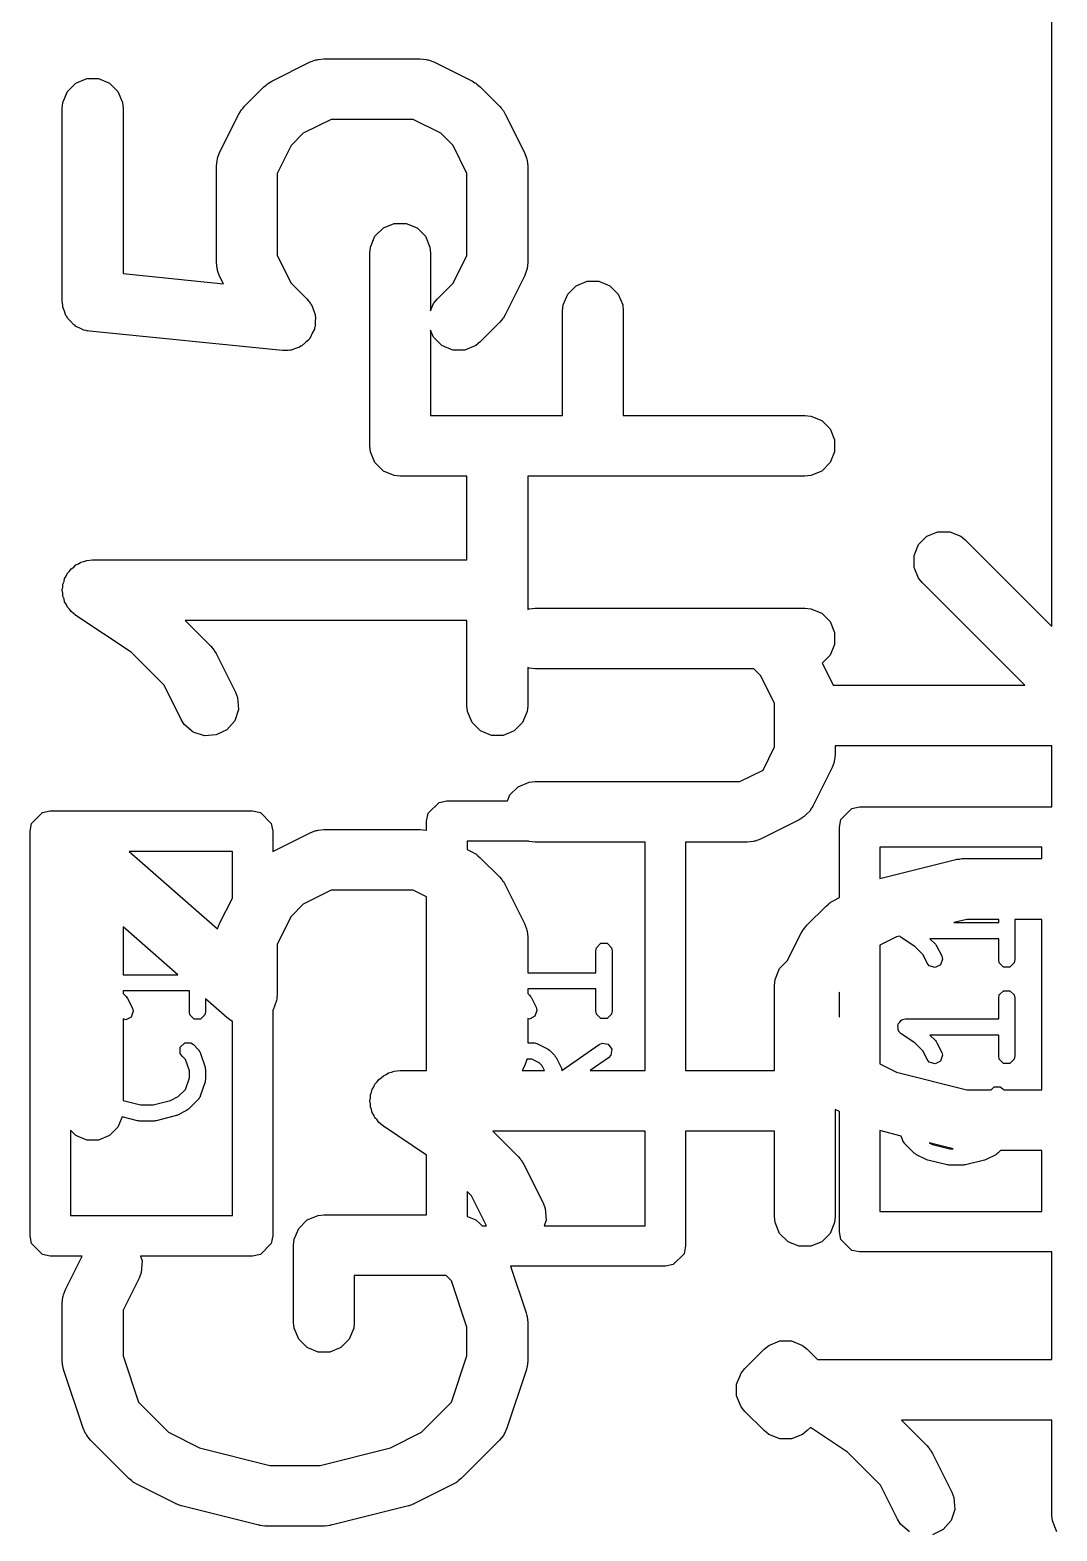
# Model space of a CAD drawing. Extents: x -2.36 to 2.12, y 0.28 to 4.05.
# Drawn here: x -2.1701 to -2.0702, y 3.6788 to 3.8248 of the extents above; entities that cross this region are included whole.
import ezdxf

# ---------------------------------------------------------------- set-up
doc = ezdxf.new("R2010")
doc.units = 0
doc.header["$MEASUREMENT"] = 0
doc.layers.add('BLACK', color=7, linetype='CONTINUOUS')

msp = doc.modelspace()

# ---------------------------------------------------------------- linework, layer by layer
at = {"layer": 'BLACK', "linetype": 'CONTINUOUS'}
for p, q in [((-2.07067, 3.76677), (-2.07067, 3.95591)), ((-2.14216, 3.8219), (-2.14206, 3.82194)), ((-2.14206, 3.82194), (-2.14149, 3.822)), ((-2.14149, 3.822), (-2.13211, 3.822)), ((-2.13211, 3.822), (-2.13154, 3.82194)), ((-2.13154, 3.82194), (-2.13144, 3.8219)), ((-2.14656, 3.81981), (-2.14281, 3.82169)), ((-2.14281, 3.82169), (-2.14227, 3.8219)), ((-2.14227, 3.8219), (-2.14216, 3.8219)), ((-2.13144, 3.8219), (-2.13133, 3.8219)), ((-2.13133, 3.8219), (-2.13079, 3.82169)), ((-2.13079, 3.82169), (-2.12704, 3.81981)), ((-2.16644, 3.81881), (-2.16562, 3.81963)), ((-2.16562, 3.81963), (-2.16456, 3.82007)), ((-2.16456, 3.82007), (-2.16341, 3.82007)), ((-2.16341, 3.82007), (-2.16234, 3.81963)), ((-2.16234, 3.81963), (-2.16153, 3.81881)), ((-2.1492, 3.81739), (-2.14732, 3.81926)), ((-2.14732, 3.81926), (-2.1471, 3.81945)), ((-2.1471, 3.81945), (-2.14705, 3.81951)), ((-2.14705, 3.81951), (-2.14696, 3.81956)), ((-2.14696, 3.81956), (-2.14688, 3.81963)), ((-2.14688, 3.81963), (-2.1468, 3.81966)), ((-2.1468, 3.81966), (-2.14656, 3.81981)), ((-2.12704, 3.81981), (-2.12679, 3.81966)), ((-2.12679, 3.81966), (-2.12672, 3.81963)), ((-2.12672, 3.81963), (-2.12664, 3.81956)), ((-2.12664, 3.81956), (-2.12655, 3.81951)), ((-2.12655, 3.81951), (-2.1265, 3.81945)), ((-2.1265, 3.81945), (-2.12628, 3.81926)), ((-2.12628, 3.81926), (-2.1244, 3.81739)), ((-2.16694, 3.81717), (-2.16688, 3.81775)), ((-2.16688, 3.81775), (-2.16644, 3.81881)), ((-2.16153, 3.81881), (-2.16109, 3.81775)), ((-2.16109, 3.81775), (-2.16103, 3.81717)), ((-2.16694, 3.79843), (-2.16694, 3.81717)), ((-2.16103, 3.81717), (-2.16103, 3.8011)), ((-2.15163, 3.81287), (-2.14975, 3.81662)), ((-2.14975, 3.81662), (-2.1496, 3.81687)), ((-2.1496, 3.81687), (-2.14957, 3.81694)), ((-2.14957, 3.81694), (-2.1495, 3.81702)), ((-2.1495, 3.81702), (-2.14944, 3.81711)), ((-2.14944, 3.81711), (-2.14938, 3.81716)), ((-2.14938, 3.81716), (-2.1492, 3.81739)), ((-2.14079, 3.81609), (-2.14349, 3.81475)), ((-2.13281, 3.81609), (-2.14079, 3.81609)), ((-2.13011, 3.81475), (-2.13281, 3.81609)), ((-2.1244, 3.81739), (-2.12421, 3.81716)), ((-2.12421, 3.81716), (-2.12416, 3.81711)), ((-2.12416, 3.81711), (-2.1241, 3.81702)), ((-2.1241, 3.81702), (-2.12403, 3.81694)), ((-2.12403, 3.81694), (-2.124, 3.81687)), ((-2.124, 3.81687), (-2.12385, 3.81662)), ((-2.12385, 3.81662), (-2.12197, 3.81287)), ((-2.14349, 3.81475), (-2.14468, 3.81355)), ((-2.12891, 3.81355), (-2.13011, 3.81475)), ((-2.14468, 3.81355), (-2.14603, 3.81085)), ((-2.12757, 3.81085), (-2.12891, 3.81355)), ((-2.15194, 3.81155), (-2.15188, 3.81212)), ((-2.15188, 3.81212), (-2.15184, 3.81222)), ((-2.15184, 3.81222), (-2.15183, 3.81233)), ((-2.15183, 3.81233), (-2.15163, 3.81287)), ((-2.12197, 3.81287), (-2.12177, 3.81233)), ((-2.12177, 3.81233), (-2.12176, 3.81222)), ((-2.12176, 3.81222), (-2.12172, 3.81212)), ((-2.12172, 3.81212), (-2.12166, 3.81155)), ((-2.15194, 3.80217), (-2.15194, 3.81155)), ((-2.14603, 3.81085), (-2.14603, 3.80287)), ((-2.12757, 3.80287), (-2.12757, 3.81085)), ((-2.12166, 3.81155), (-2.12166, 3.80217)), ((-2.1357, 3.80555), (-2.13464, 3.80599)), ((-2.13464, 3.80599), (-2.13349, 3.80599)), ((-2.13349, 3.80599), (-2.13242, 3.80555)), ((-2.13696, 3.80367), (-2.13652, 3.80473)), ((-2.13652, 3.80473), (-2.1357, 3.80555)), ((-2.13242, 3.80555), (-2.13161, 3.80473)), ((-2.13161, 3.80473), (-2.13117, 3.80367)), ((-2.13701, 3.80309), (-2.13696, 3.80367)), ((-2.13701, 3.78435), (-2.13701, 3.80309)), ((-2.13117, 3.80367), (-2.13111, 3.80309)), ((-2.13111, 3.80309), (-2.13111, 3.79749)), ((-2.15188, 3.8016), (-2.15194, 3.80217)), ((-2.15184, 3.8015), (-2.15188, 3.8016)), ((-2.15183, 3.80139), (-2.15184, 3.8015)), ((-2.14603, 3.80287), (-2.14468, 3.80017)), ((-2.12891, 3.80017), (-2.12757, 3.80287)), ((-2.12176, 3.8015), (-2.12177, 3.80139)), ((-2.12172, 3.8016), (-2.12176, 3.8015)), ((-2.12166, 3.80217), (-2.12172, 3.8016)), ((-2.16103, 3.8011), (-2.15126, 3.80012)), ((-2.15163, 3.80085), (-2.15183, 3.80139)), ((-2.15126, 3.80012), (-2.15163, 3.80085)), ((-2.14468, 3.80017), (-2.14315, 3.79864)), ((-2.13045, 3.79864), (-2.12891, 3.80017)), ((-2.12197, 3.80085), (-2.12385, 3.7971)), ((-2.12177, 3.80139), (-2.12197, 3.80085)), ((-2.11696, 3.79992), (-2.11589, 3.80037)), ((-2.11589, 3.80037), (-2.11474, 3.80037)), ((-2.11474, 3.80037), (-2.11367, 3.79992)), ((-2.14315, 3.79864), (-2.14278, 3.79819)), ((-2.13082, 3.79819), (-2.13045, 3.79864)), ((-2.11821, 3.79805), (-2.11777, 3.79911)), ((-2.11777, 3.79911), (-2.11696, 3.79992)), ((-2.11367, 3.79992), (-2.11286, 3.79911)), ((-2.11286, 3.79911), (-2.11242, 3.79805)), ((-2.16692, 3.79821), (-2.16694, 3.79843)), ((-2.16692, 3.79814), (-2.16692, 3.79821)), ((-2.1669, 3.79807), (-2.16692, 3.79814)), ((-2.16688, 3.79785), (-2.1669, 3.79807)), ((-2.16671, 3.79745), (-2.16688, 3.79785)), ((-2.16659, 3.79704), (-2.16671, 3.79745)), ((-2.14278, 3.79819), (-2.14272, 3.79805)), ((-2.14272, 3.79805), (-2.14263, 3.79794)), ((-2.14263, 3.79794), (-2.14251, 3.79753)), ((-2.14251, 3.79753), (-2.14234, 3.79713)), ((-2.14234, 3.79713), (-2.14234, 3.79698)), ((-2.13111, 3.79749), (-2.13082, 3.79819)), ((-2.11827, 3.79747), (-2.11821, 3.79805)), ((-2.11827, 3.7873), (-2.11827, 3.79747)), ((-2.11242, 3.79805), (-2.11236, 3.79747)), ((-2.11236, 3.79747), (-2.11236, 3.7873)), ((-2.1665, 3.79692), (-2.16659, 3.79704)), ((-2.16644, 3.79678), (-2.1665, 3.79692)), ((-2.16613, 3.79648), (-2.16644, 3.79678)), ((-2.16586, 3.79615), (-2.16613, 3.79648)), ((-2.16573, 3.79608), (-2.16586, 3.79615)), ((-2.16562, 3.79597), (-2.16573, 3.79608)), ((-2.16523, 3.7958), (-2.16562, 3.79597)), ((-2.16484, 3.7956), (-2.16523, 3.7958)), ((-2.14241, 3.79569), (-2.14262, 3.79531)), ((-2.1424, 3.79584), (-2.14241, 3.79569)), ((-2.14234, 3.79597), (-2.1424, 3.79584)), ((-2.14234, 3.79698), (-2.1423, 3.79684)), ((-2.1423, 3.79684), (-2.14234, 3.79641)), ((-2.14234, 3.79641), (-2.14234, 3.79597)), ((-2.1244, 3.79634), (-2.12628, 3.79446)), ((-2.12421, 3.79656), (-2.1244, 3.79634)), ((-2.12416, 3.79661), (-2.12421, 3.79656)), ((-2.1241, 3.7967), (-2.12416, 3.79661)), ((-2.12403, 3.79678), (-2.1241, 3.7967)), ((-2.124, 3.79686), (-2.12403, 3.79678)), ((-2.12385, 3.7971), (-2.124, 3.79686)), ((-2.16463, 3.79556), (-2.16484, 3.7956)), ((-2.16456, 3.79553), (-2.16463, 3.79556)), ((-2.16449, 3.79553), (-2.16456, 3.79553)), ((-2.16428, 3.79549), (-2.16449, 3.79553)), ((-2.14553, 3.79361), (-2.16428, 3.79549)), ((-2.14329, 3.7944), (-2.1436, 3.7941)), ((-2.14296, 3.79467), (-2.14329, 3.7944)), ((-2.14289, 3.7948), (-2.14296, 3.79467)), ((-2.14278, 3.79491), (-2.14289, 3.7948)), ((-2.14262, 3.79531), (-2.14278, 3.79491)), ((-2.13082, 3.79491), (-2.13111, 3.79561)), ((-2.13111, 3.79561), (-2.13111, 3.7873)), ((-2.13, 3.7941), (-2.13082, 3.79491)), ((-2.12628, 3.79446), (-2.12672, 3.7941)), ((-2.14495, 3.79361), (-2.14553, 3.79361)), ((-2.14481, 3.79365), (-2.14495, 3.79361)), ((-2.14466, 3.79365), (-2.14481, 3.79365)), ((-2.14426, 3.79382), (-2.14466, 3.79365)), ((-2.14385, 3.79394), (-2.14426, 3.79382)), ((-2.14373, 3.79404), (-2.14385, 3.79394)), ((-2.1436, 3.7941), (-2.14373, 3.79404)), ((-2.12894, 3.79365), (-2.13, 3.7941)), ((-2.12779, 3.79365), (-2.12894, 3.79365)), ((-2.12672, 3.7941), (-2.12779, 3.79365)), ((-2.13111, 3.7873), (-2.11827, 3.7873)), ((-2.11236, 3.7873), (-2.09469, 3.7873)), ((-2.09469, 3.7873), (-2.09412, 3.78724)), ((-2.09412, 3.78724), (-2.09305, 3.7868)), ((-2.09305, 3.7868), (-2.09224, 3.78599)), ((-2.09224, 3.78599), (-2.0918, 3.78492)), ((-2.13696, 3.78377), (-2.13701, 3.78435)), ((-2.0918, 3.78492), (-2.0918, 3.78377)), ((-2.13652, 3.78271), (-2.13696, 3.78377)), ((-2.1357, 3.78189), (-2.13652, 3.78271)), ((-2.09224, 3.78271), (-2.09305, 3.78189)), ((-2.0918, 3.78377), (-2.09224, 3.78271)), ((-2.13464, 3.78145), (-2.1357, 3.78189)), ((-2.13406, 3.78139), (-2.13464, 3.78145)), ((-2.12757, 3.78139), (-2.13406, 3.78139)), ((-2.12757, 3.77326), (-2.12757, 3.78139)), ((-2.09469, 3.78139), (-2.12166, 3.78139)), ((-2.12166, 3.78139), (-2.12166, 3.76843)), ((-2.09412, 3.78145), (-2.09469, 3.78139)), ((-2.09305, 3.78189), (-2.09412, 3.78145)), ((-2.08363, 3.77474), (-2.08282, 3.77555)), ((-2.08282, 3.77555), (-2.08175, 3.77599)), ((-2.08175, 3.77599), (-2.0806, 3.77599)), ((-2.0806, 3.77599), (-2.07953, 3.77555)), ((-2.07953, 3.77555), (-2.07909, 3.77519)), ((-2.08407, 3.77367), (-2.08363, 3.77474)), ((-2.07909, 3.77519), (-2.07067, 3.76677)), ((-2.16623, 3.77215), (-2.16607, 3.77239)), ((-2.16607, 3.77239), (-2.16583, 3.77255)), ((-2.16583, 3.77255), (-2.16562, 3.77276)), ((-2.16562, 3.77276), (-2.16536, 3.77287)), ((-2.16536, 3.77287), (-2.16512, 3.77303)), ((-2.16512, 3.77303), (-2.16483, 3.77309)), ((-2.16483, 3.77309), (-2.16456, 3.7732)), ((-2.16456, 3.7732), (-2.16399, 3.77326)), ((-2.16399, 3.77326), (-2.16399, 3.77326)), ((-2.16399, 3.77326), (-2.16399, 3.77326)), ((-2.16399, 3.77326), (-2.16398, 3.77326)), ((-2.16398, 3.77326), (-2.12757, 3.77326)), ((-2.08407, 3.77252), (-2.08407, 3.77367)), ((-2.08363, 3.77146), (-2.08407, 3.77252)), ((-2.16688, 3.77088), (-2.16677, 3.77115)), ((-2.16688, 3.77059), (-2.16688, 3.77088)), ((-2.16677, 3.77115), (-2.16671, 3.77143)), ((-2.16671, 3.77143), (-2.16655, 3.77167)), ((-2.16655, 3.77167), (-2.16644, 3.77194)), ((-2.16644, 3.77194), (-2.16623, 3.77215)), ((-2.08326, 3.77101), (-2.08363, 3.77146)), ((-2.07331, 3.76105), (-2.08326, 3.77101)), ((-2.16694, 3.7703), (-2.16688, 3.77059)), ((-2.16688, 3.77002), (-2.16694, 3.7703)), ((-2.16688, 3.76973), (-2.16688, 3.77002)), ((-2.16677, 3.76946), (-2.16688, 3.76973)), ((-2.16671, 3.76917), (-2.16677, 3.76946)), ((-2.16655, 3.76893), (-2.16671, 3.76917)), ((-2.16644, 3.76866), (-2.16655, 3.76893)), ((-2.16623, 3.76846), (-2.16644, 3.76866)), ((-2.16607, 3.76821), (-2.16623, 3.76846)), ((-2.16563, 3.76785), (-2.16607, 3.76821)), ((-2.12166, 3.76843), (-2.12151, 3.76849)), ((-2.12151, 3.76849), (-2.12094, 3.76855)), ((-2.12094, 3.76855), (-2.09469, 3.76855)), ((-2.09469, 3.76855), (-2.09412, 3.76849)), ((-2.09412, 3.76849), (-2.09305, 3.76805)), ((-2.09305, 3.76805), (-2.09224, 3.76724)), ((-2.16562, 3.76785), (-2.16563, 3.76785)), ((-2.16024, 3.76426), (-2.16562, 3.76785)), ((-2.16562, 3.76785), (-2.16562, 3.76785)), ((-2.16562, 3.76785), (-2.16562, 3.76785)), ((-2.12757, 3.76735), (-2.15498, 3.76735)), ((-2.15498, 3.76735), (-2.15252, 3.76489)), ((-2.12757, 3.75906), (-2.12757, 3.76735)), ((-2.09224, 3.76724), (-2.0918, 3.76617)), ((-2.0918, 3.76502), (-2.09224, 3.76396)), ((-2.0918, 3.76617), (-2.0918, 3.76502)), ((-2.15704, 3.76106), (-2.16024, 3.76426)), ((-2.15252, 3.76489), (-2.15234, 3.76467)), ((-2.15234, 3.76467), (-2.15228, 3.76462)), ((-2.15228, 3.76462), (-2.15222, 3.76453)), ((-2.15222, 3.76453), (-2.15215, 3.76445)), ((-2.15215, 3.76445), (-2.15212, 3.76437)), ((-2.15212, 3.76437), (-2.15197, 3.76413)), ((-2.15197, 3.76413), (-2.15009, 3.76038)), ((-2.09224, 3.76396), (-2.093, 3.76319)), ((-2.12151, 3.7627), (-2.12166, 3.76276)), ((-2.12166, 3.76276), (-2.12166, 3.75906)), ((-2.12094, 3.76265), (-2.12151, 3.7627)), ((-2.09966, 3.76265), (-2.12094, 3.76265)), ((-2.09899, 3.76197), (-2.09966, 3.76265)), ((-2.093, 3.76319), (-2.09205, 3.76129)), ((-2.15538, 3.75773), (-2.15704, 3.76106)), ((-2.09764, 3.75928), (-2.09899, 3.76197)), ((-2.09205, 3.76129), (-2.09196, 3.76105)), ((-2.09196, 3.76105), (-2.07331, 3.76105)), ((-2.15009, 3.76038), (-2.14989, 3.75984)), ((-2.14989, 3.75984), (-2.14981, 3.75869)), ((-2.09764, 3.75505), (-2.09764, 3.75928)), ((-2.15507, 3.75724), (-2.15538, 3.75773)), ((-2.14981, 3.75869), (-2.15017, 3.75759)), ((-2.12751, 3.75848), (-2.12757, 3.75906)), ((-2.12707, 3.75741), (-2.12751, 3.75848)), ((-2.12172, 3.75848), (-2.12216, 3.75741)), ((-2.12166, 3.75906), (-2.12172, 3.75848)), ((-2.1542, 3.75649), (-2.15507, 3.75724)), ((-2.1531, 3.75613), (-2.1542, 3.75649)), ((-2.15092, 3.75672), (-2.15196, 3.75621)), ((-2.15017, 3.75759), (-2.15092, 3.75672)), ((-2.12625, 3.7566), (-2.12707, 3.75741)), ((-2.12519, 3.75616), (-2.12625, 3.7566)), ((-2.12297, 3.7566), (-2.12404, 3.75616)), ((-2.12216, 3.75741), (-2.12297, 3.7566)), ((-2.15196, 3.75621), (-2.1531, 3.75613)), ((-2.12404, 3.75616), (-2.12519, 3.75616)), ((-2.09877, 3.7528), (-2.09764, 3.75505)), ((-2.09174, 3.75515), (-2.09174, 3.75435)), ((-2.07067, 3.75515), (-2.09174, 3.75515)), ((-2.07067, 3.74921), (-2.07067, 3.75515)), ((-2.09184, 3.75357), (-2.09205, 3.75303)), ((-2.0918, 3.75377), (-2.09184, 3.75368)), ((-2.09184, 3.75368), (-2.09184, 3.75357)), ((-2.09174, 3.75435), (-2.0918, 3.75377)), ((-2.10101, 3.75168), (-2.09877, 3.7528)), ((-2.09205, 3.75303), (-2.09393, 3.74928)), ((-2.12339, 3.75037), (-2.12258, 3.75118)), ((-2.12258, 3.75118), (-2.12151, 3.75162)), ((-2.12151, 3.75162), (-2.12094, 3.75168)), ((-2.12094, 3.75168), (-2.10101, 3.75168)), ((-2.13135, 3.74859), (-2.13028, 3.74965)), ((-2.13028, 3.74965), (-2.12953, 3.7498)), ((-2.12953, 3.7498), (-2.12363, 3.7498)), ((-2.12363, 3.7498), (-2.12339, 3.75037)), ((-2.09405, 3.74908), (-2.09423, 3.74879)), ((-2.094, 3.74914), (-2.09405, 3.74908)), ((-2.09399, 3.74918), (-2.094, 3.74914)), ((-2.09393, 3.74928), (-2.09399, 3.74918)), ((-2.09119, 3.748), (-2.09012, 3.74906)), ((-2.09012, 3.74906), (-2.08937, 3.74921)), ((-2.08937, 3.74921), (-2.07067, 3.74921)), ((-2.17008, 3.74685), (-2.16993, 3.7476)), ((-2.16993, 3.7476), (-2.16886, 3.74867)), ((-2.16886, 3.74867), (-2.16811, 3.74882)), ((-2.16811, 3.74882), (-2.14843, 3.74882)), ((-2.14843, 3.74882), (-2.14767, 3.74867)), ((-2.14767, 3.74867), (-2.14661, 3.7476)), ((-2.14661, 3.7476), (-2.14646, 3.74685)), ((-2.1315, 3.74783), (-2.13135, 3.74859)), ((-2.1315, 3.74694), (-2.1315, 3.74783)), ((-2.09525, 3.74796), (-2.099, 3.74608)), ((-2.09515, 3.74802), (-2.09525, 3.74796)), ((-2.0951, 3.74803), (-2.09515, 3.74802)), ((-2.09505, 3.74808), (-2.0951, 3.74803)), ((-2.09476, 3.74827), (-2.09505, 3.74808)), ((-2.09451, 3.74855), (-2.09476, 3.74827)), ((-2.09423, 3.74879), (-2.09451, 3.74855)), ((-2.09134, 3.74724), (-2.09119, 3.748)), ((-2.17008, 3.70748), (-2.17008, 3.74685)), ((-2.14646, 3.74685), (-2.14646, 3.74487)), ((-2.14646, 3.74487), (-2.14281, 3.7467)), ((-2.14281, 3.7467), (-2.14227, 3.7469)), ((-2.14227, 3.7469), (-2.14216, 3.74691)), ((-2.14216, 3.74691), (-2.14206, 3.74695)), ((-2.14206, 3.74695), (-2.14149, 3.74701)), ((-2.14149, 3.74701), (-2.13211, 3.74701)), ((-2.13211, 3.74701), (-2.13154, 3.74695)), ((-2.13154, 3.74695), (-2.1315, 3.74694)), ((-2.099, 3.74608), (-2.09954, 3.74588)), ((-2.09134, 3.74038), (-2.09134, 3.74724)), ((-2.16044, 3.74488), (-2.15183, 3.73735)), ((-2.15039, 3.74488), (-2.16044, 3.74488)), ((-2.15039, 3.74034), (-2.15039, 3.74488)), ((-2.12756, 3.74587), (-2.12756, 3.74508)), ((-2.1216, 3.74587), (-2.12756, 3.74587)), ((-2.12756, 3.74508), (-2.12704, 3.74482)), ((-2.12704, 3.74482), (-2.12679, 3.74467)), ((-2.12679, 3.74467), (-2.12672, 3.74464)), ((-2.12672, 3.74464), (-2.12664, 3.74457)), ((-2.12664, 3.74457), (-2.12655, 3.74451)), ((-2.12151, 3.74583), (-2.1216, 3.74587)), ((-2.12094, 3.74577), (-2.12151, 3.74583)), ((-2.11024, 3.74577), (-2.12094, 3.74577)), ((-2.11024, 3.72356), (-2.11024, 3.74577)), ((-2.10032, 3.74577), (-2.1063, 3.74577)), ((-2.1063, 3.74577), (-2.1063, 3.72356)), ((-2.09974, 3.74583), (-2.10032, 3.74577)), ((-2.09964, 3.74587), (-2.09974, 3.74583)), ((-2.09954, 3.74588), (-2.09964, 3.74587)), ((-2.0874, 3.74528), (-2.0874, 3.74224)), ((-2.07165, 3.74528), (-2.0874, 3.74528)), ((-2.07165, 3.74418), (-2.07165, 3.74528)), ((-2.12655, 3.74451), (-2.1265, 3.74446)), ((-2.1265, 3.74446), (-2.12628, 3.74427)), ((-2.12628, 3.74427), (-2.1244, 3.7424)), ((-2.0874, 3.74224), (-2.08002, 3.74409)), ((-2.08002, 3.74409), (-2.07992, 3.74411)), ((-2.07992, 3.74411), (-2.07988, 3.74412)), ((-2.07988, 3.74412), (-2.07966, 3.74414)), ((-2.07966, 3.74414), (-2.07944, 3.74418)), ((-2.07944, 3.74418), (-2.0794, 3.74417)), ((-2.0794, 3.74417), (-2.0793, 3.74418)), ((-2.0793, 3.74418), (-2.07165, 3.74418)), ((-2.1244, 3.7424), (-2.12421, 3.74217)), ((-2.12421, 3.74217), (-2.12416, 3.74212)), ((-2.12416, 3.74212), (-2.1241, 3.74203)), ((-2.1241, 3.74203), (-2.12403, 3.74195)), ((-2.12403, 3.74195), (-2.124, 3.74188)), ((-2.124, 3.74188), (-2.12385, 3.74163)), ((-2.12385, 3.74163), (-2.12197, 3.73788)), ((-2.15163, 3.73788), (-2.15039, 3.74034)), ((-2.14079, 3.7411), (-2.14349, 3.73976)), ((-2.13281, 3.7411), (-2.14079, 3.7411)), ((-2.1315, 3.74045), (-2.13281, 3.7411)), ((-2.1315, 3.72356), (-2.1315, 3.74045)), ((-2.09187, 3.74012), (-2.09134, 3.74038)), ((-2.14349, 3.73976), (-2.14468, 3.73856)), ((-2.09451, 3.73769), (-2.09264, 3.73956)), ((-2.09264, 3.73956), (-2.09241, 3.73975)), ((-2.09241, 3.73975), (-2.09236, 3.73981)), ((-2.09236, 3.73981), (-2.09227, 3.73987)), ((-2.09227, 3.73987), (-2.09219, 3.73993)), ((-2.09219, 3.73993), (-2.09212, 3.73996)), ((-2.09212, 3.73996), (-2.09187, 3.74012)), ((-2.15569, 3.73287), (-2.16103, 3.73755)), ((-2.16103, 3.73755), (-2.16103, 3.73287)), ((-2.15183, 3.73735), (-2.15163, 3.73788)), ((-2.14468, 3.73856), (-2.14603, 3.73586)), ((-2.12197, 3.73788), (-2.12177, 3.73734)), ((-2.12177, 3.73734), (-2.12176, 3.73723)), ((-2.12176, 3.73723), (-2.12172, 3.73713)), ((-2.09491, 3.73717), (-2.09488, 3.73724)), ((-2.09488, 3.73724), (-2.09481, 3.73732)), ((-2.09481, 3.73732), (-2.09476, 3.73741)), ((-2.09476, 3.73741), (-2.0947, 3.73746)), ((-2.0947, 3.73746), (-2.09451, 3.73769)), ((-2.07894, 3.73827), (-2.08021, 3.73795)), ((-2.08021, 3.73795), (-2.07584, 3.73795)), ((-2.07584, 3.73827), (-2.07894, 3.73827)), ((-2.07584, 3.73795), (-2.07584, 3.73827)), ((-2.07165, 3.73827), (-2.07427, 3.73827)), ((-2.07427, 3.73827), (-2.07427, 3.73436)), ((-2.07165, 3.72168), (-2.07165, 3.73827)), ((-2.14603, 3.73586), (-2.14603, 3.73093)), ((-2.12172, 3.73713), (-2.12166, 3.73656)), ((-2.12166, 3.73656), (-2.12166, 3.73307)), ((-2.11497, 3.73551), (-2.11455, 3.73594)), ((-2.11455, 3.73594), (-2.11394, 3.73594)), ((-2.11394, 3.73594), (-2.11352, 3.73551)), ((-2.09641, 3.73423), (-2.09506, 3.73692)), ((-2.09506, 3.73692), (-2.09491, 3.73717)), ((-2.08577, 3.73657), (-2.0874, 3.73575)), ((-2.08546, 3.73664), (-2.08577, 3.73657)), ((-2.08534, 3.73651), (-2.08546, 3.73664)), ((-2.08399, 3.73562), (-2.08534, 3.73651)), ((-2.07584, 3.73638), (-2.08253, 3.73638)), ((-2.08253, 3.73638), (-2.082, 3.73585)), ((-2.082, 3.73585), (-2.08193, 3.73574)), ((-2.07584, 3.73436), (-2.07584, 3.73638)), ((-2.11503, 3.73521), (-2.11497, 3.73551)), ((-2.11503, 3.73307), (-2.11503, 3.73521)), ((-2.11352, 3.73551), (-2.11346, 3.73521)), ((-2.11346, 3.73521), (-2.11346, 3.72936)), ((-2.0874, 3.73575), (-2.0874, 3.72421)), ((-2.0832, 3.73483), (-2.08399, 3.73562)), ((-2.08279, 3.734), (-2.0832, 3.73483)), ((-2.08193, 3.73574), (-2.08185, 3.73564)), ((-2.08185, 3.73564), (-2.08138, 3.73471)), ((-2.0813, 3.73441), (-2.08149, 3.73384)), ((-2.08138, 3.73471), (-2.0813, 3.73441)), ((-2.07578, 3.73405), (-2.07584, 3.73436)), ((-2.07427, 3.73436), (-2.07433, 3.73405)), ((-2.16103, 3.73287), (-2.15569, 3.73287)), ((-2.12166, 3.73307), (-2.11503, 3.73307)), ((-2.09759, 3.73243), (-2.09715, 3.73349)), ((-2.09715, 3.73349), (-2.09641, 3.73423)), ((-2.0826, 3.73376), (-2.08279, 3.734)), ((-2.08203, 3.73357), (-2.0826, 3.73376)), ((-2.08149, 3.73384), (-2.08203, 3.73357)), ((-2.07536, 3.73363), (-2.07578, 3.73405)), ((-2.07475, 3.73363), (-2.07536, 3.73363)), ((-2.07433, 3.73405), (-2.07475, 3.73363)), ((-2.11503, 3.7315), (-2.12166, 3.7315)), ((-2.12166, 3.7315), (-2.12166, 3.73106)), ((-2.11503, 3.72936), (-2.11503, 3.7315)), ((-2.09764, 3.73185), (-2.09759, 3.73243)), ((-2.09764, 3.72356), (-2.09764, 3.73185)), ((-2.15458, 3.7313), (-2.16103, 3.7313)), ((-2.16103, 3.7313), (-2.16103, 3.73106)), ((-2.16103, 3.73106), (-2.16074, 3.73077)), ((-2.16074, 3.73077), (-2.16067, 3.73066)), ((-2.16067, 3.73066), (-2.16059, 3.73056)), ((-2.16059, 3.73056), (-2.16012, 3.72963)), ((-2.15458, 3.72927), (-2.15458, 3.7313)), ((-2.15093, 3.72871), (-2.15301, 3.73053)), ((-2.15301, 3.73053), (-2.15301, 3.72927)), ((-2.14609, 3.73036), (-2.14627, 3.72991)), ((-2.14608, 3.7305), (-2.14609, 3.73036)), ((-2.14606, 3.73055), (-2.14608, 3.7305)), ((-2.14603, 3.73093), (-2.14606, 3.73063)), ((-2.14606, 3.73063), (-2.14606, 3.73055)), ((-2.12166, 3.73106), (-2.12149, 3.73089)), ((-2.12149, 3.73089), (-2.12142, 3.73079)), ((-2.12142, 3.73079), (-2.12134, 3.73069)), ((-2.12134, 3.73069), (-2.12085, 3.72971)), ((-2.09134, 3.73117), (-2.09135, 3.73116)), ((-2.09135, 3.73116), (-2.09135, 3.7288)), ((-2.09134, 3.72879), (-2.09134, 3.73117)), ((-2.07584, 3.73061), (-2.07578, 3.73091)), ((-2.07584, 3.72858), (-2.07584, 3.73061)), ((-2.07578, 3.73091), (-2.07536, 3.73133)), ((-2.07536, 3.73133), (-2.07475, 3.73133)), ((-2.07475, 3.73133), (-2.07433, 3.73091)), ((-2.07433, 3.73091), (-2.07427, 3.73061)), ((-2.07427, 3.73061), (-2.07427, 3.72498)), ((-2.16077, 3.72849), (-2.16103, 3.72858)), ((-2.16103, 3.72858), (-2.16103, 3.72065)), ((-2.16023, 3.72876), (-2.16077, 3.72849)), ((-2.16004, 3.72933), (-2.16023, 3.72876)), ((-2.16012, 3.72963), (-2.16004, 3.72933)), ((-2.15452, 3.72897), (-2.15458, 3.72927)), ((-2.1541, 3.72855), (-2.15452, 3.72897)), ((-2.15349, 3.72855), (-2.1541, 3.72855)), ((-2.15307, 3.72897), (-2.15349, 3.72855)), ((-2.15301, 3.72927), (-2.15307, 3.72897)), ((-2.15068, 3.72853), (-2.15093, 3.72871)), ((-2.15063, 3.72848), (-2.15068, 3.72853)), ((-2.15057, 3.72846), (-2.15063, 3.72848)), ((-2.14643, 3.72946), (-2.14646, 3.72943)), ((-2.14646, 3.72943), (-2.14646, 3.70748)), ((-2.14627, 3.72991), (-2.14643, 3.72946)), ((-2.1215, 3.72857), (-2.12166, 3.72863)), ((-2.12166, 3.72863), (-2.12166, 3.72625)), ((-2.12096, 3.72884), (-2.1215, 3.72857)), ((-2.12077, 3.72941), (-2.12096, 3.72884)), ((-2.12085, 3.72971), (-2.12077, 3.72941)), ((-2.11497, 3.72906), (-2.11503, 3.72936)), ((-2.11455, 3.72863), (-2.11497, 3.72906)), ((-2.11394, 3.72863), (-2.11455, 3.72863)), ((-2.11352, 3.72906), (-2.11394, 3.72863)), ((-2.11346, 3.72936), (-2.11352, 3.72906)), ((-2.09135, 3.7288), (-2.09134, 3.72879)), ((-2.08526, 3.72846), (-2.0852, 3.72852)), ((-2.0852, 3.72852), (-2.0849, 3.72858)), ((-2.0849, 3.72858), (-2.07584, 3.72858)), ((-2.15046, 3.72837), (-2.15057, 3.72846)), ((-2.15039, 3.72835), (-2.15046, 3.72837)), ((-2.15039, 3.70945), (-2.15039, 3.72835)), ((-2.08567, 3.72795), (-2.08563, 3.72801)), ((-2.08563, 3.72772), (-2.08567, 3.72795)), ((-2.08563, 3.72809), (-2.08546, 3.72826)), ((-2.08563, 3.72801), (-2.08563, 3.72809)), ((-2.08563, 3.72749), (-2.08563, 3.72772)), ((-2.08557, 3.72743), (-2.08563, 3.72749)), ((-2.08555, 3.72736), (-2.08557, 3.72743)), ((-2.08534, 3.72714), (-2.08555, 3.72736)), ((-2.08546, 3.72826), (-2.08534, 3.72845)), ((-2.08534, 3.72845), (-2.08526, 3.72846)), ((-2.08399, 3.72624), (-2.08534, 3.72714)), ((-2.07584, 3.72701), (-2.08253, 3.72701)), ((-2.08253, 3.72701), (-2.082, 3.72648)), ((-2.07584, 3.72498), (-2.07584, 3.72701)), ((-2.15546, 3.72583), (-2.15503, 3.72625)), ((-2.15546, 3.72522), (-2.15546, 3.72583)), ((-2.15503, 3.72625), (-2.15443, 3.72625)), ((-2.15443, 3.72625), (-2.15418, 3.72608)), ((-2.15418, 3.72608), (-2.15371, 3.72561)), ((-2.15371, 3.72561), (-2.15369, 3.72558)), ((-2.15369, 3.72558), (-2.15367, 3.72557)), ((-2.15367, 3.72557), (-2.15361, 3.72546)), ((-2.12166, 3.72625), (-2.12107, 3.72625)), ((-2.12107, 3.72625), (-2.12103, 3.72624)), ((-2.12103, 3.72624), (-2.12101, 3.72624)), ((-2.12101, 3.72624), (-2.12089, 3.72621)), ((-2.12089, 3.72621), (-2.12077, 3.72619)), ((-2.12077, 3.72619), (-2.12075, 3.72617)), ((-2.12075, 3.72617), (-2.12072, 3.72616)), ((-2.12072, 3.72616), (-2.11974, 3.72568)), ((-2.11974, 3.72568), (-2.11964, 3.7256)), ((-2.11964, 3.7256), (-2.11954, 3.72553)), ((-2.11834, 3.72356), (-2.1147, 3.7261)), ((-2.1147, 3.7261), (-2.11441, 3.72623)), ((-2.11441, 3.72623), (-2.11382, 3.72612)), ((-2.11382, 3.72612), (-2.11348, 3.72563)), ((-2.11348, 3.72563), (-2.11358, 3.72504)), ((-2.0832, 3.72545), (-2.08399, 3.72624)), ((-2.082, 3.72648), (-2.08193, 3.72637)), ((-2.08193, 3.72637), (-2.08185, 3.72627)), ((-2.08185, 3.72627), (-2.08138, 3.72533)), ((-2.15529, 3.72497), (-2.15546, 3.72522)), ((-2.15495, 3.72463), (-2.15529, 3.72497)), ((-2.15458, 3.72352), (-2.15495, 3.72463)), ((-2.15361, 3.72546), (-2.15354, 3.72536)), ((-2.15354, 3.72536), (-2.15354, 3.72534)), ((-2.15354, 3.72534), (-2.15352, 3.72531)), ((-2.15352, 3.72531), (-2.15305, 3.7239)), ((-2.12177, 3.72453), (-2.12197, 3.72399)), ((-2.12176, 3.72464), (-2.12177, 3.72453)), ((-2.12174, 3.72467), (-2.12176, 3.72464)), ((-2.12125, 3.72467), (-2.12174, 3.72467)), ((-2.12056, 3.72432), (-2.12125, 3.72467)), ((-2.12025, 3.72402), (-2.12056, 3.72432)), ((-2.11954, 3.72553), (-2.11905, 3.72504)), ((-2.11905, 3.72504), (-2.11898, 3.72494)), ((-2.11898, 3.72494), (-2.1189, 3.72484)), ((-2.1189, 3.72484), (-2.11841, 3.72386)), ((-2.11379, 3.72481), (-2.11559, 3.72356)), ((-2.11358, 3.72504), (-2.11379, 3.72481)), ((-2.0874, 3.72421), (-2.08577, 3.72339)), ((-2.08279, 3.72463), (-2.0832, 3.72545)), ((-2.0826, 3.72439), (-2.08279, 3.72463)), ((-2.08203, 3.7242), (-2.0826, 3.72439)), ((-2.08149, 3.72447), (-2.08203, 3.7242)), ((-2.0813, 3.72504), (-2.08149, 3.72447)), ((-2.08138, 3.72533), (-2.0813, 3.72504)), ((-2.07578, 3.72468), (-2.07584, 3.72498)), ((-2.07536, 3.72425), (-2.07578, 3.72468)), ((-2.07475, 3.72425), (-2.07536, 3.72425)), ((-2.07433, 3.72468), (-2.07475, 3.72425)), ((-2.07427, 3.72498), (-2.07433, 3.72468)), ((-2.15495, 3.72173), (-2.15458, 3.72284)), ((-2.15458, 3.72284), (-2.15458, 3.72352)), ((-2.15305, 3.7239), (-2.15303, 3.72377)), ((-2.15303, 3.72377), (-2.15301, 3.72365)), ((-2.15301, 3.72271), (-2.15303, 3.72259)), ((-2.15301, 3.72365), (-2.15301, 3.72271)), ((-2.13631, 3.72245), (-2.13615, 3.72269)), ((-2.13615, 3.72269), (-2.13591, 3.72285)), ((-2.13591, 3.72285), (-2.1357, 3.72306)), ((-2.1357, 3.72306), (-2.13544, 3.72317)), ((-2.13544, 3.72317), (-2.13519, 3.72333)), ((-2.13519, 3.72333), (-2.13491, 3.72339)), ((-2.13491, 3.72339), (-2.13464, 3.7235)), ((-2.13464, 3.7235), (-2.13407, 3.72356)), ((-2.13407, 3.72356), (-2.13407, 3.72356)), ((-2.13407, 3.72356), (-2.13406, 3.72356)), ((-2.13406, 3.72356), (-2.13406, 3.72356)), ((-2.13406, 3.72356), (-2.1315, 3.72356)), ((-2.12197, 3.72399), (-2.12219, 3.72356)), ((-2.12219, 3.72356), (-2.12002, 3.72356)), ((-2.12002, 3.72356), (-2.12025, 3.72402)), ((-2.11841, 3.72386), (-2.1184, 3.72382)), ((-2.1184, 3.72382), (-2.11839, 3.72381)), ((-2.11839, 3.72381), (-2.11837, 3.72369)), ((-2.11837, 3.72369), (-2.11833, 3.72357)), ((-2.11833, 3.72357), (-2.11834, 3.72356)), ((-2.11834, 3.72356), (-2.11834, 3.72356)), ((-2.11559, 3.72356), (-2.11024, 3.72356)), ((-2.1063, 3.72356), (-2.09764, 3.72356)), ((-2.08577, 3.72339), (-2.07894, 3.72168)), ((-2.15567, 3.72102), (-2.15495, 3.72173)), ((-2.15305, 3.72246), (-2.15352, 3.72106)), ((-2.15303, 3.72259), (-2.15305, 3.72246)), ((-2.13696, 3.72118), (-2.13685, 3.72145)), ((-2.13696, 3.72089), (-2.13696, 3.72118)), ((-2.13685, 3.72145), (-2.13679, 3.72173)), ((-2.13679, 3.72173), (-2.13663, 3.72197)), ((-2.13663, 3.72197), (-2.13652, 3.72224)), ((-2.13652, 3.72224), (-2.13631, 3.72245)), ((-2.07894, 3.72168), (-2.07657, 3.72168)), ((-2.07657, 3.72168), (-2.07629, 3.72196)), ((-2.07629, 3.72196), (-2.07569, 3.72196)), ((-2.07569, 3.72196), (-2.07544, 3.72179)), ((-2.07544, 3.72179), (-2.07533, 3.72168)), ((-2.07533, 3.72168), (-2.07165, 3.72168)), ((-2.16103, 3.72065), (-2.16102, 3.72064)), ((-2.16102, 3.72064), (-2.15932, 3.72022)), ((-2.15932, 3.72022), (-2.15811, 3.72022)), ((-2.15811, 3.72022), (-2.15641, 3.72064)), ((-2.15641, 3.72064), (-2.15567, 3.72102)), ((-2.15475, 3.71974), (-2.15485, 3.71967)), ((-2.15465, 3.71981), (-2.15475, 3.71974)), ((-2.15371, 3.72075), (-2.15465, 3.71981)), ((-2.15369, 3.72078), (-2.15371, 3.72075)), ((-2.15367, 3.72079), (-2.15369, 3.72078)), ((-2.15361, 3.7209), (-2.15367, 3.72079)), ((-2.15354, 3.72101), (-2.15361, 3.7209)), ((-2.15352, 3.72106), (-2.15354, 3.72102)), ((-2.15354, 3.72102), (-2.15354, 3.72101)), ((-2.13701, 3.7206), (-2.13696, 3.72089)), ((-2.13696, 3.72032), (-2.13701, 3.7206)), ((-2.13696, 3.72003), (-2.13696, 3.72032)), ((-2.13685, 3.71976), (-2.13696, 3.72003)), ((-2.13679, 3.71947), (-2.13685, 3.71976)), ((-2.09134, 3.71957), (-2.09174, 3.71977)), ((-2.09174, 3.71977), (-2.09174, 3.70936)), ((-2.16111, 3.71904), (-2.16153, 3.71804)), ((-2.15961, 3.71867), (-2.16111, 3.71904)), ((-2.15952, 3.71866), (-2.15961, 3.71867)), ((-2.15942, 3.71864), (-2.15952, 3.71866)), ((-2.15801, 3.71864), (-2.15942, 3.71864)), ((-2.15792, 3.71866), (-2.15801, 3.71864)), ((-2.15782, 3.71867), (-2.15792, 3.71866)), ((-2.15595, 3.71914), (-2.15782, 3.71867)), ((-2.15587, 3.71917), (-2.15595, 3.71914)), ((-2.15579, 3.7192), (-2.15587, 3.71917)), ((-2.15485, 3.71967), (-2.15579, 3.7192)), ((-2.13663, 3.71923), (-2.13679, 3.71947)), ((-2.13652, 3.71896), (-2.13663, 3.71923)), ((-2.13631, 3.71876), (-2.13652, 3.71896)), ((-2.13615, 3.71851), (-2.13631, 3.71876)), ((-2.1357, 3.71815), (-2.13615, 3.71851)), ((-2.09134, 3.70787), (-2.09134, 3.71957)), ((-2.16562, 3.71723), (-2.16614, 3.71775)), ((-2.16614, 3.71775), (-2.16614, 3.70945)), ((-2.16456, 3.71679), (-2.16562, 3.71723)), ((-2.16341, 3.71679), (-2.16456, 3.71679)), ((-2.16234, 3.71723), (-2.16341, 3.71679)), ((-2.16153, 3.71804), (-2.16234, 3.71723)), ((-2.1315, 3.71534), (-2.1357, 3.71815)), ((-2.1357, 3.71815), (-2.1357, 3.71815)), ((-2.1357, 3.71815), (-2.1357, 3.71815)), ((-2.1357, 3.71815), (-2.1357, 3.71815)), ((-2.11024, 3.71765), (-2.12506, 3.71765)), ((-2.12506, 3.71765), (-2.1226, 3.71519)), ((-2.11024, 3.70846), (-2.11024, 3.71765)), ((-2.09764, 3.71765), (-2.1063, 3.71765)), ((-2.1063, 3.71765), (-2.1063, 3.7065)), ((-2.09764, 3.70936), (-2.09764, 3.71765)), ((-2.08532, 3.71719), (-2.0874, 3.71771)), ((-2.0874, 3.71771), (-2.0874, 3.70984)), ((-2.08518, 3.71676), (-2.08532, 3.71719)), ((-2.1315, 3.70951), (-2.1315, 3.71534)), ((-2.08516, 3.71673), (-2.08518, 3.71676)), ((-2.08516, 3.71671), (-2.08516, 3.71673)), ((-2.08509, 3.71661), (-2.08516, 3.71671)), ((-2.08502, 3.7165), (-2.08509, 3.71661)), ((-2.08501, 3.71649), (-2.08502, 3.7165)), ((-2.08499, 3.71646), (-2.08501, 3.71649)), ((-2.08405, 3.71552), (-2.08499, 3.71646)), ((-2.08394, 3.71545), (-2.08405, 3.71552)), ((-2.08384, 3.71537), (-2.08394, 3.71545)), ((-2.08291, 3.7149), (-2.08384, 3.71537)), ((-2.08026, 3.71593), (-2.0826, 3.71651)), ((-2.0826, 3.71651), (-2.08228, 3.71635)), ((-2.08228, 3.71635), (-2.08058, 3.71593)), ((-2.08058, 3.71593), (-2.08026, 3.71593)), ((-2.07611, 3.71537), (-2.07705, 3.7149)), ((-2.07601, 3.71545), (-2.07611, 3.71537)), ((-2.07591, 3.71552), (-2.07601, 3.71545)), ((-2.07565, 3.71578), (-2.07591, 3.71552)), ((-2.07165, 3.71578), (-2.07565, 3.71578)), ((-2.07165, 3.70984), (-2.07165, 3.71578)), ((-2.1226, 3.71519), (-2.12241, 3.71497)), ((-2.12241, 3.71497), (-2.12236, 3.71491)), ((-2.12236, 3.71491), (-2.1223, 3.71483)), ((-2.1223, 3.71483), (-2.12223, 3.71475)), ((-2.12223, 3.71475), (-2.1222, 3.71467)), ((-2.1222, 3.71467), (-2.12205, 3.71443)), ((-2.12205, 3.71443), (-2.12017, 3.71068)), ((-2.08282, 3.71488), (-2.08291, 3.7149)), ((-2.08275, 3.71484), (-2.08282, 3.71488)), ((-2.08087, 3.71437), (-2.08275, 3.71484)), ((-2.08078, 3.71437), (-2.08087, 3.71437)), ((-2.08068, 3.71435), (-2.08078, 3.71437)), ((-2.07927, 3.71435), (-2.08068, 3.71435)), ((-2.07918, 3.71437), (-2.07927, 3.71435)), ((-2.07908, 3.71437), (-2.07918, 3.71437)), ((-2.07721, 3.71484), (-2.07908, 3.71437)), ((-2.07713, 3.71488), (-2.07721, 3.71484)), ((-2.07705, 3.7149), (-2.07713, 3.71488)), ((-2.12712, 3.71136), (-2.12756, 3.7118)), ((-2.12756, 3.7118), (-2.12756, 3.70936)), ((-2.12567, 3.70846), (-2.12712, 3.71136)), ((-2.14206, 3.70946), (-2.14149, 3.70951)), ((-2.14149, 3.70951), (-2.1315, 3.70951)), ((-2.12017, 3.71068), (-2.11997, 3.71013)), ((-2.11997, 3.71013), (-2.11988, 3.70899)), ((-2.0874, 3.70984), (-2.07165, 3.70984)), ((-2.16614, 3.70945), (-2.15039, 3.70945)), ((-2.14438, 3.70714), (-2.14394, 3.7082)), ((-2.14394, 3.7082), (-2.14313, 3.70902)), ((-2.14313, 3.70902), (-2.14206, 3.70946)), ((-2.12756, 3.70936), (-2.12735, 3.70928)), ((-2.12735, 3.70928), (-2.12672, 3.70902)), ((-2.12672, 3.70902), (-2.12628, 3.70865)), ((-2.12628, 3.70865), (-2.12609, 3.70846)), ((-2.12609, 3.70846), (-2.12567, 3.70846)), ((-2.11988, 3.70899), (-2.12006, 3.70846)), ((-2.12006, 3.70846), (-2.11024, 3.70846)), ((-2.09759, 3.70878), (-2.09764, 3.70936)), ((-2.09715, 3.70771), (-2.09759, 3.70878)), ((-2.0918, 3.70878), (-2.09224, 3.70771)), ((-2.09174, 3.70936), (-2.0918, 3.70878)), ((-2.16993, 3.70673), (-2.17008, 3.70748)), ((-2.16886, 3.70566), (-2.16993, 3.70673)), ((-2.14661, 3.70673), (-2.14767, 3.70566)), ((-2.14646, 3.70748), (-2.14661, 3.70673)), ((-2.14444, 3.70656), (-2.14438, 3.70714)), ((-2.14444, 3.69906), (-2.14444, 3.70656)), ((-2.09633, 3.7069), (-2.09715, 3.70771)), ((-2.09527, 3.70646), (-2.09633, 3.7069)), ((-2.09305, 3.7069), (-2.09412, 3.70646)), ((-2.09224, 3.70771), (-2.09305, 3.7069)), ((-2.09119, 3.70712), (-2.09134, 3.70787)), ((-2.09012, 3.70606), (-2.09119, 3.70712)), ((-2.16811, 3.70551), (-2.16886, 3.70566)), ((-2.165, 3.70551), (-2.16811, 3.70551)), ((-2.16662, 3.70226), (-2.165, 3.70551)), ((-2.14843, 3.70551), (-2.15933, 3.70551)), ((-2.15933, 3.70551), (-2.15918, 3.70506)), ((-2.14767, 3.70566), (-2.14843, 3.70551)), ((-2.10645, 3.70574), (-2.10751, 3.70468)), ((-2.1063, 3.7065), (-2.10645, 3.70574)), ((-2.09412, 3.70646), (-2.09527, 3.70646)), ((-2.08937, 3.70591), (-2.09012, 3.70606)), ((-2.07067, 3.70591), (-2.08937, 3.70591)), ((-2.07067, 3.69543), (-2.07067, 3.70591)), ((-2.15926, 3.70391), (-2.15947, 3.70337)), ((-2.15918, 3.70506), (-2.15926, 3.70391)), ((-2.10827, 3.70453), (-2.12332, 3.70453)), ((-2.12332, 3.70453), (-2.12181, 3.7)), ((-2.10751, 3.70468), (-2.10827, 3.70453)), ((-2.16683, 3.70172), (-2.16662, 3.70226)), ((-2.15947, 3.70337), (-2.16103, 3.70024)), ((-2.12959, 3.70361), (-2.13853, 3.70361)), ((-2.13853, 3.70361), (-2.13853, 3.69906)), ((-2.12907, 3.70309), (-2.12959, 3.70361)), ((-2.12757, 3.69858), (-2.12907, 3.70309)), ((-2.16694, 3.70094), (-2.16688, 3.70151)), ((-2.16694, 3.69531), (-2.16694, 3.70094)), ((-2.16688, 3.70151), (-2.16684, 3.70161)), ((-2.16684, 3.70161), (-2.16683, 3.70172)), ((-2.16103, 3.70024), (-2.16103, 3.69579)), ((-2.12181, 3.7), (-2.12175, 3.69971)), ((-2.12175, 3.69971), (-2.12172, 3.69964)), ((-2.12172, 3.69964), (-2.12171, 3.69953)), ((-2.12171, 3.69953), (-2.12168, 3.69943)), ((-2.12168, 3.69943), (-2.12169, 3.69935)), ((-2.12169, 3.69935), (-2.12166, 3.69906)), ((-2.14438, 3.69849), (-2.14444, 3.69906)), ((-2.14394, 3.69742), (-2.14438, 3.69849)), ((-2.13859, 3.69849), (-2.13903, 3.69742)), ((-2.13853, 3.69906), (-2.13859, 3.69849)), ((-2.12757, 3.69579), (-2.12757, 3.69858)), ((-2.12166, 3.69906), (-2.12166, 3.69531)), ((-2.14313, 3.69661), (-2.14394, 3.69742)), ((-2.14206, 3.69617), (-2.14313, 3.69661)), ((-2.13985, 3.69661), (-2.14091, 3.69617)), ((-2.13903, 3.69742), (-2.13985, 3.69661)), ((-2.10053, 3.69457), (-2.09865, 3.69644)), ((-2.09865, 3.69644), (-2.09821, 3.69681)), ((-2.09821, 3.69681), (-2.09714, 3.69725)), ((-2.09714, 3.69725), (-2.09599, 3.69725)), ((-2.09599, 3.69725), (-2.09493, 3.69681)), ((-2.09493, 3.69681), (-2.09493, 3.69681)), ((-2.09493, 3.69681), (-2.09448, 3.69644)), ((-2.09448, 3.69644), (-2.09347, 3.69543)), ((-2.16691, 3.69502), (-2.16694, 3.69531)), ((-2.16691, 3.69494), (-2.16691, 3.69502)), ((-2.16689, 3.69484), (-2.16691, 3.69494)), ((-2.16103, 3.69579), (-2.15953, 3.69128)), ((-2.14091, 3.69617), (-2.14206, 3.69617)), ((-2.12907, 3.69128), (-2.12757, 3.69579)), ((-2.12168, 3.69494), (-2.12171, 3.69484)), ((-2.12166, 3.69531), (-2.12169, 3.69502)), ((-2.12169, 3.69502), (-2.12168, 3.69494)), ((-2.09347, 3.69543), (-2.07067, 3.69543)), ((-2.16688, 3.69474), (-2.16689, 3.69484)), ((-2.16685, 3.69466), (-2.16688, 3.69474)), ((-2.16678, 3.69438), (-2.16685, 3.69466)), ((-2.16491, 3.68876), (-2.16678, 3.69438)), ((-2.12181, 3.69438), (-2.12369, 3.68876)), ((-2.12175, 3.69466), (-2.12181, 3.69438)), ((-2.12172, 3.69474), (-2.12175, 3.69466)), ((-2.12171, 3.69484), (-2.12172, 3.69474)), ((-2.10134, 3.69306), (-2.10104, 3.69378)), ((-2.10104, 3.69378), (-2.1009, 3.69412)), ((-2.1009, 3.69412), (-2.10053, 3.69457)), ((-2.1009, 3.69412), (-2.1009, 3.69412)), ((-2.10134, 3.69191), (-2.10134, 3.69306)), ((-2.15953, 3.69128), (-2.15661, 3.68837)), ((-2.13199, 3.68837), (-2.12907, 3.69128)), ((-2.1009, 3.69084), (-2.10134, 3.69191)), ((-2.10053, 3.69039), (-2.1009, 3.69084)), ((-2.1009, 3.69084), (-2.1009, 3.69084)), ((-2.09865, 3.68852), (-2.10053, 3.69039)), ((-2.07067, 3.68953), (-2.0853, 3.68953)), ((-2.0853, 3.68953), (-2.08284, 3.68707)), ((-2.07067, 3.68031), (-2.07067, 3.68953)), ((-2.16467, 3.68823), (-2.16491, 3.68876)), ((-2.1646, 3.68815), (-2.16467, 3.68823)), ((-2.16456, 3.68805), (-2.1646, 3.68815)), ((-2.1642, 3.6876), (-2.16456, 3.68805)), ((-2.16045, 3.68385), (-2.1642, 3.6876)), ((-2.15661, 3.68837), (-2.15358, 3.68685)), ((-2.13502, 3.68685), (-2.13199, 3.68837)), ((-2.1244, 3.6876), (-2.12815, 3.68385)), ((-2.12403, 3.68805), (-2.1244, 3.6876)), ((-2.12399, 3.68815), (-2.12403, 3.68805)), ((-2.12392, 3.68823), (-2.12399, 3.68815)), ((-2.12369, 3.68876), (-2.12392, 3.68823)), ((-2.09821, 3.68815), (-2.09865, 3.68852)), ((-2.09714, 3.68771), (-2.09821, 3.68815)), ((-2.09599, 3.68771), (-2.09714, 3.68771)), ((-2.09493, 3.68815), (-2.09599, 3.68771)), ((-2.09448, 3.68852), (-2.09493, 3.68815)), ((-2.09416, 3.68884), (-2.09448, 3.68852)), ((-2.09056, 3.68644), (-2.09416, 3.68884)), ((-2.15358, 3.68685), (-2.14675, 3.68514)), ((-2.14185, 3.68514), (-2.13502, 3.68685)), ((-2.08735, 3.68323), (-2.09056, 3.68644)), ((-2.08284, 3.68707), (-2.08265, 3.68684)), ((-2.08265, 3.68684), (-2.08259, 3.68679)), ((-2.08259, 3.68679), (-2.08254, 3.6867)), ((-2.08254, 3.6867), (-2.08247, 3.68662)), ((-2.08247, 3.68662), (-2.08244, 3.68655)), ((-2.08244, 3.68655), (-2.08228, 3.6863)), ((-2.08228, 3.6863), (-2.08041, 3.68255)), ((-2.14675, 3.68514), (-2.14185, 3.68514)), ((-2.16022, 3.68367), (-2.16045, 3.68385)), ((-2.16017, 3.68361), (-2.16022, 3.68367)), ((-2.16008, 3.68355), (-2.16017, 3.68361)), ((-2.16, 3.68348), (-2.16008, 3.68355)), ((-2.15993, 3.68345), (-2.16, 3.68348)), ((-2.15968, 3.6833), (-2.15993, 3.68345)), ((-2.15593, 3.68142), (-2.15968, 3.6833)), ((-2.12892, 3.6833), (-2.13267, 3.68142)), ((-2.12867, 3.68345), (-2.12892, 3.6833)), ((-2.1286, 3.68348), (-2.12867, 3.68345)), ((-2.12852, 3.68355), (-2.1286, 3.68348)), ((-2.12843, 3.68361), (-2.12852, 3.68355)), ((-2.12838, 3.68367), (-2.12843, 3.68361)), ((-2.12815, 3.68385), (-2.12838, 3.68367)), ((-2.08569, 3.67991), (-2.08735, 3.68323)), ((-2.08041, 3.68255), (-2.0802, 3.68201)), ((-2.0802, 3.68201), (-2.08012, 3.68086)), ((-2.15589, 3.68141), (-2.15593, 3.68142)), ((-2.15587, 3.68139), (-2.15589, 3.68141)), ((-2.15563, 3.68131), (-2.15587, 3.68139)), ((-2.15539, 3.68122), (-2.15563, 3.68131)), ((-2.15537, 3.68122), (-2.15539, 3.68122)), ((-2.15533, 3.6812), (-2.15537, 3.68122)), ((-2.14783, 3.67933), (-2.15533, 3.6812)), ((-2.13327, 3.6812), (-2.14077, 3.67933)), ((-2.13323, 3.68122), (-2.13327, 3.6812)), ((-2.13321, 3.68122), (-2.13323, 3.68122)), ((-2.13297, 3.68131), (-2.13321, 3.68122)), ((-2.13273, 3.68139), (-2.13297, 3.68131)), ((-2.13271, 3.68141), (-2.13273, 3.68139)), ((-2.13267, 3.68142), (-2.13271, 3.68141)), ((-2.08012, 3.68086), (-2.08048, 3.67977)), ((-2.07061, 3.67974), (-2.07067, 3.68031)), ((-2.14773, 3.67931), (-2.14783, 3.67933)), ((-2.14769, 3.67929), (-2.14773, 3.67931)), ((-2.14747, 3.67927), (-2.14769, 3.67929)), ((-2.14725, 3.67924), (-2.14747, 3.67927)), ((-2.14721, 3.67925), (-2.14725, 3.67924)), ((-2.14711, 3.67924), (-2.14721, 3.67925)), ((-2.14149, 3.67924), (-2.14711, 3.67924)), ((-2.14139, 3.67925), (-2.14149, 3.67924)), ((-2.14134, 3.67924), (-2.14139, 3.67925)), ((-2.14113, 3.67927), (-2.14134, 3.67924)), ((-2.14091, 3.67929), (-2.14113, 3.67927)), ((-2.14087, 3.67931), (-2.14091, 3.67929)), ((-2.14077, 3.67933), (-2.14087, 3.67931)), ((-2.08538, 3.67942), (-2.08569, 3.67991)), ((-2.08451, 3.67867), (-2.08538, 3.67942)), ((-2.08124, 3.6789), (-2.08227, 3.67839)), ((-2.08048, 3.67977), (-2.08124, 3.6789)), ((-2.07017, 3.67867), (-2.07061, 3.67974))]:
    msp.add_line(p, q, dxfattribs=at)

doc.saveas('drawing.dxf')
